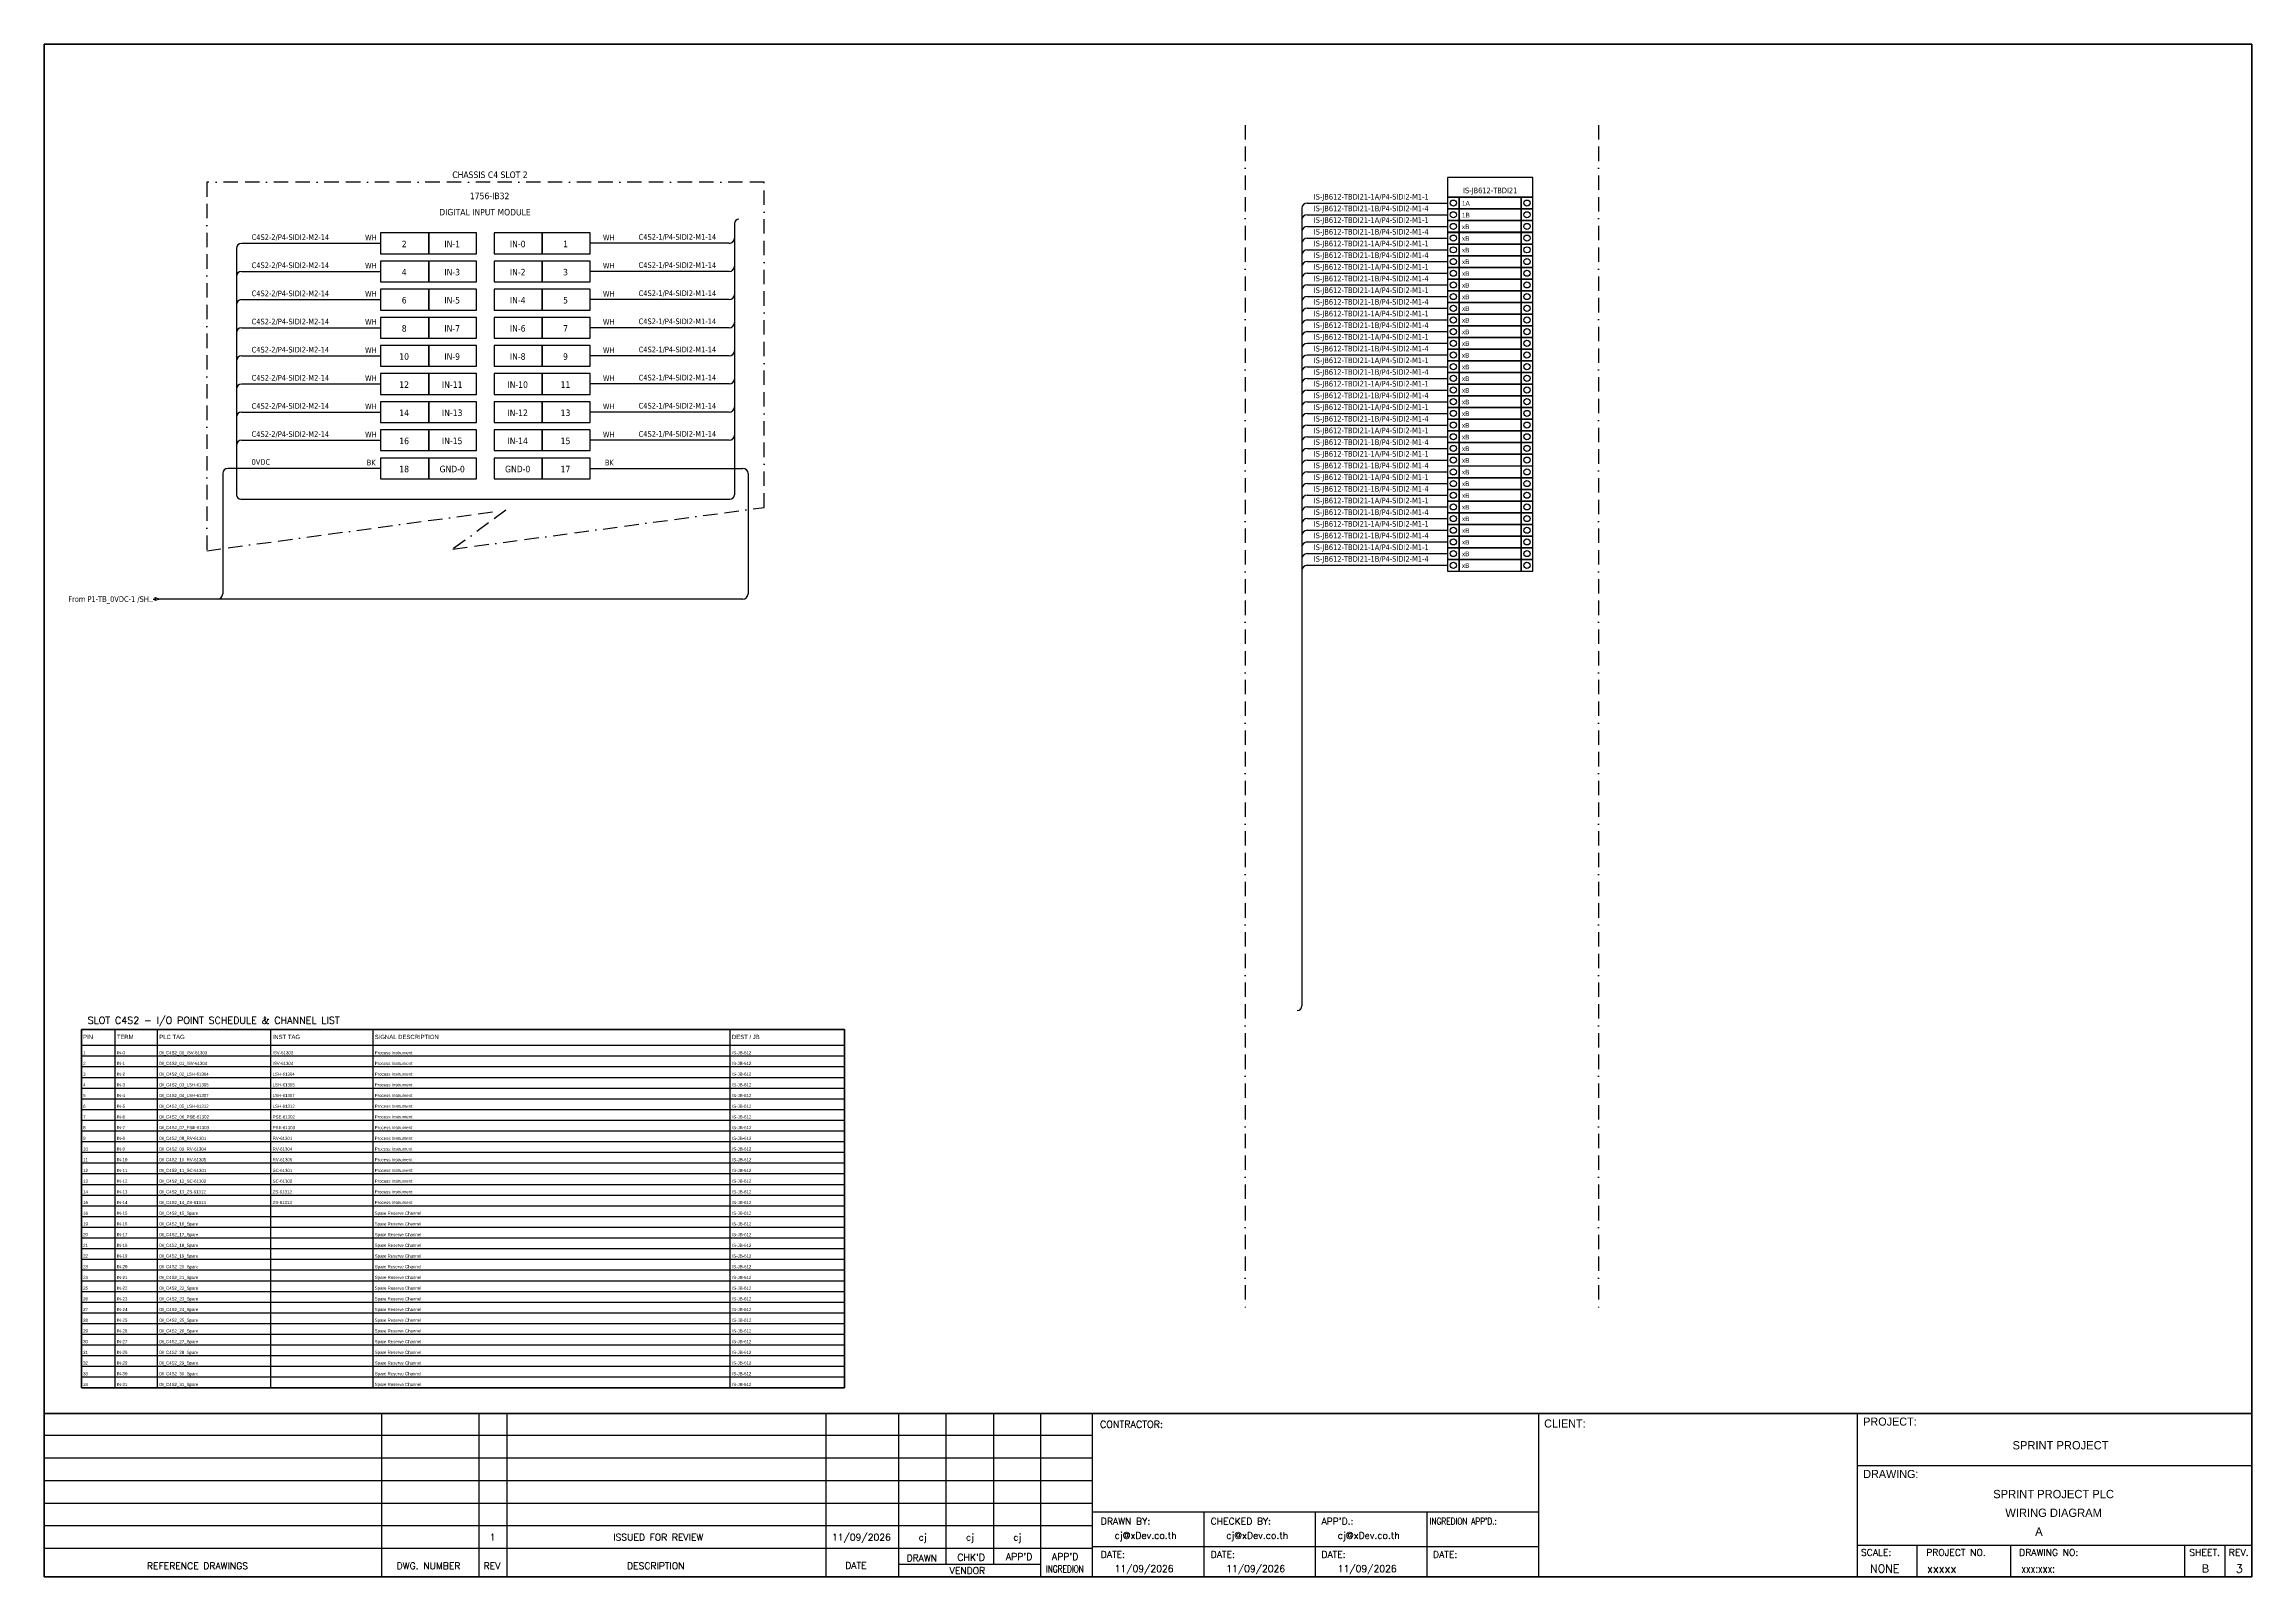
# Model space of a CAD drawing. Header units: millimetres. Extents: x 0 to 62600, y 0 to 14837.
# Drawn here: x 12580 to 16473, y 3004 to 5708 of the extents above; entities that cross this region are included whole.
import ezdxf
from ezdxf.enums import TextEntityAlignment as Align

# ---------------------------------------------------------------- set-up
doc = ezdxf.new("R2010")
doc.units = ezdxf.units.MM
doc.linetypes.add('BORDERX2', pattern=[88.9, 25.4, -12.7, 25.4, -12.7, 0, -12.7])
for name, color, linetype in [('GT_1', 9, 'Continuous'), ('HELPPOINT', 7, 'Continuous'), ('MEMBER', 7, 'Continuous'), ('VECTORS', 7, 'Continuous'), ('x01001-FrameArea', 2, 'BORDERX2')]:
    doc.layers.add(name, color=color, linetype=linetype)
doc.layers.add('IE-EQUIP', color=253, linetype='Continuous', lineweight=25)
doc.layers.add('IE-WIRE', color=7, linetype='Continuous', lineweight=25)
doc.styles.add('HTX11', font='O8111901')
doc.styles.add('ROMANS', font='romans.shx', dxfattribs={"width": 0.85, "height": 25})
doc.styles.get("Standard").update_dxf_attribs({"font": 'arial.ttf'})
doc.styles.add('Tahoma', font='')
doc.styles.get('Tahoma').set_extended_font_data('Tahoma')

# ---------------------------------------------------------------- blocks, each defined once
blk = doc.blocks.new('xTermSingleLayer17')
at = {"color": 7, "ltscale": 25.4}
for points in [[(0, -537), (537, -537), (537, 0), (0, 0)], [(537, -537), (3378, -537), (3378, 0), (537, 0)], [(3378, -537), (3915, -537), (3915, 0), (3378, 0)]]:
    blk.add_lwpolyline(points, close=True, dxfattribs=at)
for centre in [(268, -268), (3647, -268)]:
    blk.add_circle(centre, 141, dxfattribs=at)
blk.add_attdef('TERMINAL_B', (661, -387), '', height=212)
blk = doc.blocks.new('xTerminal_fr_to')
at = {"layer": 'VECTORS', "color": 1, "true_color": 0xff0000}
for p, q in [((-11.3, 0), (-7.8, 0)), ((-7.8, 2.8), (0, 0)), ((-7.8, -2.8), (-7.8, 2.8)), ((-7.8, 2.8), (0, 0)), ((-7.8, 2.8), (-7.8, -2.8)), ((0, 0), (-7.8, -2.8)), ((0, 0), (-7.8, -2.8))]:
    blk.add_line(p, q, dxfattribs=at)

msp = doc.modelspace()

# ---------------------------------------------------------------- linework, layer by layer
at = {"color": 7}
for p, q in [((12645.6, 3942.1), (13991.4, 3942.1)), ((12704.9, 3338), (12704.9, 3970.1)), ((12779.9, 3338), (12779.9, 3970.1)), ((12979.9, 3338), (12979.9, 3970.1)), ((13159.9, 3338), (13159.9, 3970.1)), ((13789.9, 3338), (13789.9, 3970.1))]:
    msp.add_line(p, q, dxfattribs=at)
at = {"color": 8}
for p, q in [((12645.6, 3923.2), (13991.4, 3923.2)), ((12645.6, 3904.4), (13991.4, 3904.4)), ((12645.6, 3885.5), (13991.4, 3885.5)), ((12645.6, 3866.6), (13991.4, 3866.6)), ((12645.6, 3847.7), (13991.4, 3847.7)), ((12645.6, 3828.8), (13991.4, 3828.8)), ((12645.6, 3810), (13991.4, 3810)), ((12645.6, 3791.1), (13991.4, 3791.1)), ((12645.6, 3772.2), (13991.4, 3772.2)), ((12645.6, 3753.3), (13991.4, 3753.3)), ((12645.6, 3734.5), (13991.4, 3734.5)), ((12645.6, 3715.6), (13991.4, 3715.6)), ((12645.6, 3696.7), (13991.4, 3696.7)), ((12645.6, 3677.8), (13991.4, 3677.8)), ((12645.6, 3658.9), (13991.4, 3658.9)), ((12645.6, 3640.1), (13991.4, 3640.1)), ((12645.6, 3621.2), (13991.4, 3621.2)), ((12645.6, 3602.3), (13991.4, 3602.3)), ((12645.6, 3583.4), (13991.4, 3583.4)), ((12645.6, 3564.6), (13991.4, 3564.6)), ((12645.6, 3545.7), (13991.4, 3545.7)), ((12645.6, 3526.8), (13991.4, 3526.8)), ((12645.6, 3507.9), (13991.4, 3507.9)), ((12645.6, 3489), (13991.4, 3489)), ((12645.6, 3470.2), (13991.4, 3470.2)), ((12645.6, 3451.3), (13991.4, 3451.3)), ((12645.6, 3432.4), (13991.4, 3432.4)), ((12645.6, 3413.5), (13991.4, 3413.5)), ((12645.6, 3394.6), (13991.4, 3394.6)), ((12645.6, 3375.8), (13991.4, 3375.8)), ((12645.6, 3356.9), (13991.4, 3356.9))]:
    msp.add_line(p, q, dxfattribs=at)
at = {"color": 4}
for p, q in [((15882.2, 3060.3), (15882.2, 3004.2)), ((16047.5, 3060.3), (16047.5, 3004.2))]:
    msp.add_line(p, q, dxfattribs=at)
at = {"color": 4, "ltscale": 0.5}
for p, q in [((16354.6, 3060.3), (16354.6, 3004.2)), ((16354.6, 3060.3), (16354.6, 3004.2)), ((16425.8, 3060.3), (16425.8, 3004.2)), ((16425.8, 3060.3), (16425.8, 3004.2))]:
    msp.add_line(p, q, dxfattribs=at)
at = {"color": 4, "ltscale": 25.4}
msp.add_lwpolyline([(15054.8, 5438.2), (15205.1, 5438.2), (15205.1, 5473.4), (15054.8, 5473.4)], close=True, dxfattribs=at)
msp.add_lwpolyline([(12645.6, 3970.1), (13991.4, 3970.1), (13991.4, 3338), (12645.6, 3338)], close=True)
at = {"color": 7}
msp.add_lwpolyline([(12645.6, 3338), (13991.4, 3338), (13991.4, 3970.1), (12645.6, 3970.1), (12645.6, 3338)], dxfattribs=at)
at = {"layer": 'GT_1', "color": 4}
for p, q in [((13175.3, 3004.2), (13175.3, 3292.4)), ((13347.2, 3004.2), (13347.2, 3292.4)), ((13396.3, 3004.2), (13396.3, 3292.4)), ((13959, 3004.2), (13959, 3292.4)), ((14087.3, 3004.2), (14087.3, 3292.4)), ((14170.9, 3026), (14170.9, 3292.4)), ((14254.4, 3026), (14254.4, 3292.4)), ((14337.7, 3004.2), (14337.7, 3292.4)), ((14428.7, 3004.2), (14428.7, 3292.4)), ((15215.7, 3004.2), (15215.7, 3292.4)), ((15778, 3004.2), (15778, 3292.4)), ((15778, 3004.2), (15778, 3292.4)), ((15778, 3004.2), (15778, 3292.4)), ((14428.7, 3253.5), (12579.9, 3253.5)), ((14428.7, 3213.7), (12579.9, 3213.7)), ((14428.7, 3173.8), (12579.9, 3173.8)), ((14428.7, 3133.9), (12579.9, 3133.9)), ((15215.7, 3118.5), (14428.7, 3118.5)), ((14625.5, 3004.2), (14625.5, 3118.5)), ((14822.2, 3004.2), (14822.2, 3118.5)), ((15019, 3004.2), (15019, 3118.5)), ((14428.7, 3094), (12579.9, 3094)), ((14428.6, 3054), (12579.9, 3054)), ((15215.7, 3057.1), (14428.7, 3057.1)), ((15778, 3060.3), (16473.2, 3060.3)), ((14337.7, 3026), (14087.3, 3026))]:
    msp.add_line(p, q, dxfattribs=at)
at = {"layer": 'HELPPOINT', "color": 4, "lineweight": 35}
for p, q in [((12579.9, 3004.2), (12579.9, 5708.4)), ((12579.9, 5708.4), (16473.2, 5708.4)), ((12579.9, 3004.2), (12579.9, 5708.4)), ((12579.9, 5708.4), (16473.2, 5708.4)), ((16473.2, 5708.4), (16473.2, 3004.2)), ((16473.2, 5708.4), (16473.2, 3004.2)), ((16473.2, 3004.2), (12579.9, 3004.2)), ((16473.2, 3004.2), (12579.9, 3004.2))]:
    msp.add_line(p, q, dxfattribs=at)
at = {"layer": 'HELPPOINT', "color": 4}
for p, q in [((15778, 3200.8), (16473.2, 3200.8)), ((15778, 3200.8), (16473.2, 3200.8)), ((15778, 3060.3), (16473.2, 3060.3))]:
    msp.add_line(p, q, dxfattribs=at)
at = {"layer": 'IE-EQUIP', "linetype": 'Continuous', "ltscale": 25.4}
for points in [[(13173.3, 5338.6), (13258, 5338.6), (13258, 5375.3), (13173.3, 5375.3)], [(13258, 5338.6), (13342.6, 5338.6), (13342.6, 5375.3), (13258, 5375.3)], [(13373.5, 5338.6), (13458.1, 5338.6), (13458.1, 5375.3), (13373.5, 5375.3)], [(13458.1, 5338.6), (13542.8, 5338.6), (13542.8, 5375.3), (13458.1, 5375.3)], [(13173.3, 5289), (13258, 5289), (13258, 5325.7), (13173.3, 5325.7)], [(13258, 5289), (13342.6, 5289), (13342.6, 5325.7), (13258, 5325.7)], [(13373.5, 5289), (13458.1, 5289), (13458.1, 5325.7), (13373.5, 5325.7)], [(13458.1, 5289), (13542.8, 5289), (13542.8, 5325.7), (13458.1, 5325.7)], [(13173.3, 5239.3), (13258, 5239.3), (13258, 5276), (13173.3, 5276)], [(13258, 5239.3), (13342.6, 5239.3), (13342.6, 5276), (13258, 5276)], [(13373.5, 5239.3), (13458.1, 5239.3), (13458.1, 5276), (13373.5, 5276)], [(13458.1, 5239.3), (13542.8, 5239.3), (13542.8, 5276), (13458.1, 5276)], [(13173.3, 5189.7), (13258, 5189.7), (13258, 5226.4), (13173.3, 5226.4)], [(13258, 5189.7), (13342.6, 5189.7), (13342.6, 5226.4), (13258, 5226.4)], [(13373.5, 5189.7), (13458.1, 5189.7), (13458.1, 5226.4), (13373.5, 5226.4)], [(13458.1, 5189.7), (13542.8, 5189.7), (13542.8, 5226.4), (13458.1, 5226.4)], [(13173.3, 5140.1), (13258, 5140.1), (13258, 5176.8), (13173.3, 5176.8)], [(13258, 5140.1), (13342.6, 5140.1), (13342.6, 5176.8), (13258, 5176.8)], [(13373.5, 5140.1), (13458.1, 5140.1), (13458.1, 5176.8), (13373.5, 5176.8)], [(13458.1, 5140.1), (13542.8, 5140.1), (13542.8, 5176.8), (13458.1, 5176.8)], [(13173.3, 5090.4), (13258, 5090.4), (13258, 5127.1), (13173.3, 5127.1)], [(13258, 5090.4), (13342.6, 5090.4), (13342.6, 5127.1), (13258, 5127.1)], [(13373.5, 5090.4), (13458.1, 5090.4), (13458.1, 5127.1), (13373.5, 5127.1)], [(13458.1, 5090.4), (13542.8, 5090.4), (13542.8, 5127.1), (13458.1, 5127.1)], [(13173.3, 5040.8), (13258, 5040.8), (13258, 5077.5), (13173.3, 5077.5)], [(13258, 5040.8), (13342.6, 5040.8), (13342.6, 5077.5), (13258, 5077.5)], [(13373.5, 5040.8), (13458.1, 5040.8), (13458.1, 5077.5), (13373.5, 5077.5)], [(13458.1, 5040.8), (13542.8, 5040.8), (13542.8, 5077.5), (13458.1, 5077.5)], [(13173.3, 4991.2), (13258, 4991.2), (13258, 5027.9), (13173.3, 5027.9)], [(13258, 4991.2), (13342.6, 4991.2), (13342.6, 5027.9), (13258, 5027.9)], [(13373.5, 4991.2), (13458.1, 4991.2), (13458.1, 5027.9), (13373.5, 5027.9)], [(13458.1, 4991.2), (13542.8, 4991.2), (13542.8, 5027.9), (13458.1, 5027.9)], [(13173.3, 4941.5), (13258, 4941.5), (13258, 4978.2), (13173.3, 4978.2)], [(13258, 4941.5), (13342.6, 4941.5), (13342.6, 4978.2), (13258, 4978.2)], [(13373.5, 4941.5), (13458.1, 4941.5), (13458.1, 4978.2), (13373.5, 4978.2)], [(13458.1, 4941.5), (13542.8, 4941.5), (13542.8, 4978.2), (13458.1, 4978.2)]]:
    msp.add_lwpolyline(points, close=True, dxfattribs=at)
at = {"layer": 'IE-WIRE', "color": 4, "ltscale": 25.4}
for p, q in [((14797.9, 5418.8), (14797.9, 4011.4)), ((14807.1, 5427.9), (15054.8, 5427.9)), ((14807.1, 5427.9), (15054.8, 5427.9)), ((13797.2, 5391.7), (13797.2, 4913.4)), ((14807.1, 5407.3), (15054.8, 5407.3)), ((14807.1, 5407.3), (15054.8, 5407.3)), ((14807.1, 5386.7), (15054.8, 5386.7)), ((14807.1, 5386.7), (15054.8, 5386.7)), ((12918.9, 5347.8), (12918.9, 4913.4)), ((12928.1, 5357), (13173.3, 5357)), ((13788.1, 5357), (13542.8, 5357)), ((14807.1, 5366.1), (15054.8, 5366.1)), ((14807.1, 5366.1), (15054.8, 5366.1)), ((14807.1, 5345.5), (15054.8, 5345.5)), ((14807.1, 5345.5), (15054.8, 5345.5)), ((12928.1, 5307.3), (13173.3, 5307.3)), ((13788.1, 5307.3), (13542.8, 5307.3)), ((14807.1, 5324.8), (15054.8, 5324.8)), ((14807.1, 5324.8), (15054.8, 5324.8)), ((14807.1, 5304.2), (15054.8, 5304.2)), ((14807.1, 5304.2), (15054.8, 5304.2)), ((12928.1, 5257.7), (13173.3, 5257.7)), ((13788.1, 5257.7), (13542.8, 5257.7)), ((14807.1, 5283.6), (15054.8, 5283.6)), ((14807.1, 5283.6), (15054.8, 5283.6)), ((14807.1, 5263), (15054.8, 5263)), ((14807.1, 5263), (15054.8, 5263)), ((14807.1, 5242.4), (15054.8, 5242.4)), ((14807.1, 5242.4), (15054.8, 5242.4)), ((14807.1, 5221.8), (15054.8, 5221.8)), ((14807.1, 5221.8), (15054.8, 5221.8)), ((12928.1, 5208.1), (13173.3, 5208.1)), ((13788.1, 5208.1), (13542.8, 5208.1)), ((14807.1, 5201.2), (15054.8, 5201.2)), ((14807.1, 5201.2), (15054.8, 5201.2)), ((14807.1, 5180.6), (15054.8, 5180.6)), ((14807.1, 5180.6), (15054.8, 5180.6)), ((12928.1, 5158.4), (13173.3, 5158.4)), ((13788.1, 5158.4), (13542.8, 5158.4)), ((14807.1, 5160), (15054.8, 5160)), ((14807.1, 5160), (15054.8, 5160)), ((14807.1, 5139.3), (15054.8, 5139.3)), ((14807.1, 5139.3), (15054.8, 5139.3)), ((12928.1, 5108.8), (13173.3, 5108.8)), ((13788.1, 5108.8), (13542.8, 5108.8)), ((14807.1, 5118.7), (15054.8, 5118.7)), ((14807.1, 5118.7), (15054.8, 5118.7)), ((14807.1, 5098.1), (15054.8, 5098.1)), ((14807.1, 5098.1), (15054.8, 5098.1)), ((14807.1, 5077.5), (15054.8, 5077.5)), ((14807.1, 5077.5), (15054.8, 5077.5)), ((12928.1, 5059.2), (13173.3, 5059.2)), ((13788.1, 5059.2), (13542.8, 5059.2)), ((14807.1, 5056.9), (15054.8, 5056.9)), ((14807.1, 5056.9), (15054.8, 5056.9)), ((14807.1, 5036.3), (15054.8, 5036.3)), ((14807.1, 5036.3), (15054.8, 5036.3)), ((12928.1, 5009.5), (13173.3, 5009.5)), ((13788.1, 5009.5), (13542.8, 5009.5)), ((14807.1, 5015.7), (15054.8, 5015.7)), ((14807.1, 5015.7), (15054.8, 5015.7)), ((14807.1, 4995.1), (15054.8, 4995.1)), ((14807.1, 4995.1), (15054.8, 4995.1)), ((14807.1, 4974.4), (15054.8, 4974.4)), ((14807.1, 4974.4), (15054.8, 4974.4)), ((14807.1, 4953.8), (15054.8, 4953.8)), ((14807.1, 4953.8), (15054.8, 4953.8)), ((14807.1, 4933.2), (15054.8, 4933.2)), ((14807.1, 4933.2), (15054.8, 4933.2)), ((14807.1, 4912.6), (15054.8, 4912.6)), ((14807.1, 4912.6), (15054.8, 4912.6)), ((14807.1, 4892), (15054.8, 4892)), ((14807.1, 4892), (15054.8, 4892)), ((14807.1, 4871.4), (15054.8, 4871.4)), ((14807.1, 4871.4), (15054.8, 4871.4)), ((14807.1, 4850.8), (15054.8, 4850.8)), ((14807.1, 4850.8), (15054.8, 4850.8)), ((14807.1, 4830.2), (15054.8, 4830.2)), ((14807.1, 4830.2), (15054.8, 4830.2)), ((14807.1, 4809.6), (15054.8, 4809.6)), ((14807.1, 4809.6), (15054.8, 4809.6)), ((14807.1, 4788.9), (15054.8, 4788.9)), ((14807.1, 4788.9), (15054.8, 4788.9))]:
    msp.add_line(p, q, dxfattribs=at)
at = {"layer": 'IE-WIRE', "color": 7, "ltscale": 25.4}
for p, q in [((12894.8, 4950.8), (12894.8, 4818.4)), ((13173.3, 4959.9), (12903.9, 4959.9)), ((13542.8, 4959.9), (13812.2, 4959.9)), ((13821.3, 4950.8), (13821.3, 4804.4)), ((12894.8, 4884), (12894.8, 4738.3)), ((13821.3, 4804.4), (13821.3, 4738.3)), ((13812.3, 4729.4), (12783.3, 4729.4))]:
    msp.add_line(p, q, dxfattribs=at)
at = {"layer": 'IE-WIRE', "color": 4}
msp.add_line((12926.9, 4905.4), (13789.2, 4905.4), dxfattribs=at)
at = {"layer": 'IE-WIRE', "color": 4, "ltscale": 25.4}
for centre, radius, start, end in [((14807.1, 5418.8), 9.14, 90, 180), ((14807.1, 5398.2), 9.14, 90, 180), ((14807.1, 5377.5), 9.14, 90, 180), ((12928.1, 5347.8), 9.17, 90, 180), ((13788.1, 5366.1), 9.17, 270, 0), ((14807.1, 5356.9), 9.14, 90, 180), ((14807.1, 5336.3), 9.14, 90, 180), ((12928.1, 5298.2), 9.17, 90, 180), ((13788.1, 5316.5), 9.17, 270, 0), ((14807.1, 5315.7), 9.14, 90, 180), ((14807.1, 5295.1), 9.14, 90, 180), ((12928.1, 5248.5), 9.17, 90, 180), ((13788.1, 5266.9), 9.17, 270, 0), ((14807.1, 5274.5), 9.14, 90, 180), ((14807.1, 5253.9), 9.14, 90, 180), ((13788.1, 5217.2), 9.17, 270, 0), ((14807.1, 5233.3), 9.14, 90, 180), ((14807.1, 5212.6), 9.14, 90, 180), ((12928.1, 5198.9), 9.17, 90, 180), ((14807.1, 5192), 9.14, 90, 180), ((14807.1, 5171.4), 9.14, 90, 180), ((12928.1, 5149.3), 9.17, 90, 180), ((13788.1, 5167.6), 9.17, 270, 0), ((14807.1, 5150.8), 9.14, 90, 180), ((14807.1, 5130.2), 9.14, 90, 180), ((12928.1, 5099.6), 9.17, 90, 180), ((13788.1, 5118), 9.17, 270, 0), ((14807.1, 5109.6), 9.14, 90, 180), ((13788.1, 5068.3), 9.17, 270, 0), ((14807.1, 5089), 9.14, 90, 180), ((14807.1, 5068.4), 9.14, 90, 180), ((12928.1, 5050), 9.17, 90, 180), ((14807.1, 5047.8), 9.14, 90, 180), ((14807.1, 5027.1), 9.14, 90, 180), ((12928.1, 5000.4), 9.17, 90, 180), ((13788.1, 5018.7), 9.17, 270, 0), ((14807.1, 5006.5), 9.14, 90, 180), ((14807.1, 4985.9), 9.14, 90, 180), ((14807.1, 4965.3), 9.14, 90, 180), ((14807.1, 4944.7), 9.14, 90, 180), ((13789.2, 4913.4), 8, 270, 0), ((14807.1, 4924.1), 9.14, 90, 180), ((14807.1, 4903.5), 9.14, 90, 180), ((14807.1, 4882.9), 9.14, 90, 180), ((14807.1, 4862.2), 9.14, 90, 180), ((14807.1, 4841.6), 9.14, 90, 180), ((14807.1, 4821), 9.14, 90, 180), ((14807.1, 4800.4), 9.14, 90, 180), ((14807.1, 4779.8), 9.14, 90, 180)]:
    msp.add_arc(centre, radius, start, end, dxfattribs=at)
at = {"layer": 'IE-WIRE', "color": 4}
for centre, start, end in [((13805.2, 5391.7), 90, 180), ((12926.9, 4913.4), 180, 270), ((14789.9, 4011.4), 270, 0)]:
    msp.add_arc(centre, 8, start, end, dxfattribs=at)
at = {"layer": 'IE-WIRE', "color": 7, "ltscale": 25.4}
for centre, radius, start, end in [((12903.9, 4950.8), 9.14, 90, 180), ((13812.2, 4950.8), 9.14, 0, 90), ((13812.2, 4950.8), 9.14, 0, 90), ((12885.8, 4738.3), 8.96, 270, 0), ((13812.3, 4738.3), 8.96, 270, 0), ((13812.3, 4738.3), 8.96, 270, 0)]:
    msp.add_arc(centre, radius, start, end, dxfattribs=at)
at = {"layer": 'MEMBER', "color": 4, "lineweight": 35}
msp.add_line((12579.9, 3292.4), (16473.2, 3292.4), dxfattribs=at)
msp.add_line((12579.9, 3292.4), (16473.2, 3292.4), dxfattribs=at)
at = {"layer": 'MEMBER', "color": 4}
for p, q in [((15778, 3200.8), (16473.2, 3200.8)), ((15778, 3200.8), (16473.2, 3200.8)), ((15778, 3060.3), (16473.2, 3060.3)), ((15778, 3060.3), (16473.2, 3060.3))]:
    msp.add_line(p, q, dxfattribs=at)
at = {"layer": 'x01001-FrameArea'}
for p, q in [((14698.1, 5565.7), (14698.1, 3479.2)), ((15321.2, 5565.7), (15321.2, 3479.2)), ((13849.5, 5464.7), (12866.6, 5464.7)), ((12866.6, 5464.7), (12866.6, 4814.6)), ((13849.5, 4891), (13849.5, 5464.7)), ((12866.6, 4814.6), (13394, 4886.3)), ((13300.9, 4817.5), (13849.5, 4891)), ((13394, 4886.3), (13300.9, 4817.5))]:
    msp.add_line(p, q, dxfattribs=at)

# ---------------------------------------------------------------- block references
at = {"xscale": 0.0384, "yscale": 0.0384, "zscale": 0.0384}
for p, values in [((15054.8, 5438.2), {'TERMINAL_B': '1A'}), ((15054.8, 5417.6), {'TERMINAL_B': '1B'}), ((15054.8, 5397), {'TERMINAL_B': 'xB'}), ((15054.8, 5376.4), {'TERMINAL_B': 'xB'}), ((15054.8, 5355.8), {'TERMINAL_B': 'xB'}), ((15054.8, 5335.2), {'TERMINAL_B': 'xB'}), ((15054.8, 5314.5), {'TERMINAL_B': 'xB'}), ((15054.8, 5293.9), {'TERMINAL_B': 'xB'}), ((15054.8, 5273.3), {'TERMINAL_B': 'xB'}), ((15054.8, 5252.7), {'TERMINAL_B': 'xB'}), ((15054.8, 5232.1), {'TERMINAL_B': 'xB'}), ((15054.8, 5211.5), {'TERMINAL_B': 'xB'}), ((15054.8, 5190.9), {'TERMINAL_B': 'xB'}), ((15054.8, 5170.3), {'TERMINAL_B': 'xB'}), ((15054.8, 5149.6), {'TERMINAL_B': 'xB'}), ((15054.8, 5129), {'TERMINAL_B': 'xB'}), ((15054.8, 5108.4), {'TERMINAL_B': 'xB'}), ((15054.8, 5087.8), {'TERMINAL_B': 'xB'}), ((15054.8, 5067.2), {'TERMINAL_B': 'xB'}), ((15054.8, 5046.6), {'TERMINAL_B': 'xB'}), ((15054.8, 5026), {'TERMINAL_B': 'xB'}), ((15054.8, 5005.4), {'TERMINAL_B': 'xB'}), ((15054.8, 4984.8), {'TERMINAL_B': 'xB'}), ((15054.8, 4964.1), {'TERMINAL_B': 'xB'}), ((15054.8, 4943.5), {'TERMINAL_B': 'xB'}), ((15054.8, 4922.9), {'TERMINAL_B': 'xB'}), ((15054.8, 4902.3), {'TERMINAL_B': 'xB'}), ((15054.8, 4881.7), {'TERMINAL_B': 'xB'}), ((15054.8, 4861.1), {'TERMINAL_B': 'xB'}), ((15054.8, 4840.5), {'TERMINAL_B': 'xB'}), ((15054.8, 4819.9), {'TERMINAL_B': 'xB'}), ((15054.8, 4799.2), {'TERMINAL_B': 'xB'})]:
    msp.add_blockref('xTermSingleLayer17', p, dxfattribs=at).add_auto_attribs(values)
msp.add_blockref('xTerminal_fr_to', (12783.3, 4729.4))

# ---------------------------------------------------------------- texts
at = {"color": 2, "style": 'Tahoma'}
for s, height, p in [('CHASSIS C4 SLOT 2', 11.441, (13366.1, 5478)), ('DIGITAL INPUT MODULE', 11.441, (13357.3, 5412)), ('1756-IB32', 11.44, (13365.5, 5440.6)), ('2', 11.4, (13214.8, 5355.8)), ('IN-1', 11.44, (13299.5, 5355.8)), ('IN-0', 11.44, (13415, 5355.8)), ('1', 11.4, (13499.3, 5355.8)), ('4', 11.4, (13214.8, 5306.2)), ('IN-3', 11.44, (13299.5, 5306.2)), ('IN-2', 11.44, (13415, 5306.2)), ('3', 11.4, (13499.3, 5306.2)), ('6', 11.4, (13214.8, 5256.6)), ('IN-5', 11.44, (13299.5, 5256.6)), ('IN-4', 11.44, (13415, 5256.6)), ('5', 11.4, (13499.3, 5256.6)), ('8', 11.4, (13214.8, 5206.9)), ('IN-7', 11.44, (13299.5, 5206.9)), ('IN-6', 11.44, (13415, 5206.9)), ('7', 11.4, (13499.3, 5206.9)), ('10', 11.44, (13214.8, 5157.3)), ('IN-9', 11.44, (13299.5, 5157.3)), ('IN-8', 11.44, (13415, 5157.3)), ('9', 11.4, (13499.3, 5157.3)), ('12', 11.44, (13214.8, 5107.7)), ('IN-11', 11.44, (13299.5, 5107.7)), ('IN-10', 11.44, (13415, 5107.7)), ('11', 11.44, (13499.3, 5107.7)), ('14', 11.44, (13214.8, 5058)), ('IN-13', 11.44, (13299.5, 5058)), ('IN-12', 11.44, (13415, 5058)), ('13', 11.44, (13499.3, 5058)), ('16', 11.44, (13214.8, 5008.4)), ('IN-15', 11.44, (13299.5, 5008.4)), ('IN-14', 11.44, (13415, 5008.4)), ('15', 11.44, (13499.3, 5008.4)), ('18', 11.44, (13214.8, 4958.8)), ('GND-0', 11.44, (13299.5, 4958.8)), ('GND-0', 11.44, (13415, 4958.8)), ('17', 11.44, (13499.3, 4958.8))]:
    msp.add_text(s, height=height, dxfattribs=at).set_placement(p, align=Align.MIDDLE_CENTER)
at = {"color": 4, "style": 'Tahoma'}
msp.add_text('IS-JB612-TBDI21', height=9.949, dxfattribs=at).set_placement((15130, 5450.3), align=Align.MIDDLE_CENTER)
for s, height, p in [('IS-JB612-TBDI21-1A/P4-SIDI2-M1-1', 9.949, (14818.8, 5434.2)), ('IS-JB612-TBDI21-1B/P4-SIDI2-M1-4', 9.949, (14818.8, 5413.6)), ('C4S2-2/P4-SIDI2-M2-14', 9.949, (12945.7, 5362.9)), ('C4S2-1/P4-SIDI2-M1-14', 9.949, (13628.2, 5363.3)), ('IS-JB612-TBDI21-1A/P4-SIDI2-M1-1', 9.949, (14818.8, 5393)), ('IS-JB612-TBDI21-1B/P4-SIDI2-M1-4', 9.949, (14818.8, 5372.4)), ('WH', 9.95, (13145.8, 5362.2)), ('WH', 9.95, (13565.3, 5362.2)), ('IS-JB612-TBDI21-1A/P4-SIDI2-M1-1', 9.949, (14818.8, 5351.7)), ('IS-JB612-TBDI21-1B/P4-SIDI2-M1-4', 9.949, (14818.8, 5331.1)), ('C4S2-2/P4-SIDI2-M2-14', 9.949, (12945.7, 5313.3)), ('WH', 9.95, (13145.8, 5312.6)), ('WH', 9.95, (13565.3, 5312.6)), ('C4S2-1/P4-SIDI2-M1-14', 9.949, (13628.2, 5313.6)), ('IS-JB612-TBDI21-1A/P4-SIDI2-M1-1', 9.949, (14818.8, 5310.5)), ('IS-JB612-TBDI21-1B/P4-SIDI2-M1-4', 9.949, (14818.8, 5289.9)), ('C4S2-2/P4-SIDI2-M2-14', 9.949, (12945.7, 5263.7)), ('WH', 9.95, (13145.8, 5262.9)), ('WH', 9.95, (13565.3, 5262.9)), ('C4S2-1/P4-SIDI2-M1-14', 9.949, (13628.2, 5264)), ('IS-JB612-TBDI21-1A/P4-SIDI2-M1-1', 9.949, (14818.8, 5269.3)), ('IS-JB612-TBDI21-1B/P4-SIDI2-M1-4', 9.949, (14818.8, 5248.7)), ('C4S2-2/P4-SIDI2-M2-14', 9.949, (12945.7, 5214)), ('WH', 9.95, (13145.8, 5213.3)), ('WH', 9.95, (13565.3, 5213.3)), ('C4S2-1/P4-SIDI2-M1-14', 9.949, (13628.2, 5214.4)), ('IS-JB612-TBDI21-1A/P4-SIDI2-M1-1', 9.949, (14818.8, 5228.1)), ('IS-JB612-TBDI21-1B/P4-SIDI2-M1-4', 9.949, (14818.8, 5207.5)), ('IS-JB612-TBDI21-1A/P4-SIDI2-M1-1', 9.949, (14818.8, 5186.9)), ('C4S2-2/P4-SIDI2-M2-14', 9.949, (12945.7, 5164.4)), ('WH', 9.95, (13145.8, 5163.7)), ('WH', 9.95, (13565.3, 5163.7)), ('C4S2-1/P4-SIDI2-M1-14', 9.949, (13628.2, 5164.7)), ('IS-JB612-TBDI21-1B/P4-SIDI2-M1-4', 9.949, (14818.8, 5166.2)), ('IS-JB612-TBDI21-1A/P4-SIDI2-M1-1', 9.949, (14818.8, 5145.6)), ('C4S2-2/P4-SIDI2-M2-14', 9.949, (12945.7, 5114.8)), ('WH', 9.95, (13145.8, 5114.1)), ('WH', 9.95, (13565.3, 5114.1)), ('C4S2-1/P4-SIDI2-M1-14', 9.949, (13628.2, 5115.1)), ('IS-JB612-TBDI21-1B/P4-SIDI2-M1-4', 9.949, (14818.8, 5125)), ('IS-JB612-TBDI21-1A/P4-SIDI2-M1-1', 9.949, (14818.8, 5104.4)), ('C4S2-2/P4-SIDI2-M2-14', 9.949, (12945.7, 5065.1)), ('WH', 9.95, (13145.8, 5064.4)), ('WH', 9.95, (13565.3, 5064.4)), ('C4S2-1/P4-SIDI2-M1-14', 9.949, (13628.2, 5065.5)), ('IS-JB612-TBDI21-1B/P4-SIDI2-M1-4', 9.949, (14818.8, 5083.8)), ('IS-JB612-TBDI21-1A/P4-SIDI2-M1-1', 9.949, (14818.8, 5063.2)), ('C4S2-2/P4-SIDI2-M2-14', 9.949, (12945.7, 5015.5)), ('WH', 9.95, (13145.8, 5014.8)), ('WH', 9.95, (13565.3, 5014.8)), ('C4S2-1/P4-SIDI2-M1-14', 9.949, (13628.2, 5015.8)), ('IS-JB612-TBDI21-1B/P4-SIDI2-M1-4', 9.949, (14818.8, 5042.6)), ('IS-JB612-TBDI21-1A/P4-SIDI2-M1-1', 9.949, (14818.8, 5022)), ('IS-JB612-TBDI21-1B/P4-SIDI2-M1-4', 9.949, (14818.8, 5001.3)), ('IS-JB612-TBDI21-1A/P4-SIDI2-M1-1', 9.949, (14818.8, 4980.7)), ('IS-JB612-TBDI21-1B/P4-SIDI2-M1-4', 9.949, (14818.8, 4960.1)), ('IS-JB612-TBDI21-1A/P4-SIDI2-M1-1', 9.949, (14818.8, 4939.5)), ('IS-JB612-TBDI21-1B/P4-SIDI2-M1-4', 9.949, (14818.8, 4918.9)), ('IS-JB612-TBDI21-1A/P4-SIDI2-M1-1', 9.949, (14818.8, 4898.3)), ('IS-JB612-TBDI21-1B/P4-SIDI2-M1-4', 9.949, (14818.8, 4877.7)), ('IS-JB612-TBDI21-1A/P4-SIDI2-M1-1', 9.949, (14818.8, 4857.1)), ('IS-JB612-TBDI21-1B/P4-SIDI2-M1-4', 9.949, (14818.8, 4836.5)), ('IS-JB612-TBDI21-1A/P4-SIDI2-M1-1', 9.949, (14818.8, 4815.8)), ('IS-JB612-TBDI21-1B/P4-SIDI2-M1-4', 9.949, (14818.8, 4795.2))]:
    msp.add_text(s, height=height, dxfattribs=at).set_placement(p)
at = {"color": 7, "style": 'Tahoma'}
for s, p in [('0VDC', (12945.7, 4966.2)), ('BK', (13148.8, 4965.2)), ('BK', (13568.7, 4965.2))]:
    msp.add_text(s, height=9.95, dxfattribs=at).set_placement(p)
msp.add_text('From P1-TB_0VDC-1 /SH..', height=9.949, dxfattribs=at).set_placement((12772, 4729.4), align=Align.MIDDLE_RIGHT)
at = {"color": 3}
for s, p in [('PIN', (12648.6, 3953.1)), ('TERM', (12707.9, 3953.1)), ('PLC TAG', (12782.9, 3953.1)), ('INST TAG', (12982.9, 3953.1)), ('SIGNAL DESCRIPTION', (13162.9, 3953.1)), ('DEST / JB', (13792.9, 3953.1))]:
    msp.add_text(s, height=7.5, dxfattribs=at).set_placement(p)
at = {"color": 7}
for s, p in [('3', (12648.6, 3888.5)), ('2', (12648.6, 3907.4)), ('1', (12648.6, 3926.2)), ('IN-0', (12707.9, 3926.2)), ('IN-1', (12707.9, 3907.4)), ('IN-2', (12707.9, 3888.5)), ('DI_C4S2_00_ISV-61303', (12782.9, 3926.2)), ('DI_C4S2_01_ISV-61304', (12782.9, 3907.4)), ('DI_C4S2_02_LSH-61304', (12782.9, 3888.5)), ('LSH-61304', (12982.9, 3888.5)), ('ISV-61303', (12982.9, 3926.2)), ('ISV-61304', (12982.9, 3907.4)), ('Process Instrument', (13162.9, 3926.2)), ('Process Instrument', (13162.9, 3907.4)), ('Process Instrument', (13162.9, 3888.5)), ('IS-JB-612', (13792.9, 3926.2)), ('IS-JB-612', (13792.9, 3907.4)), ('IS-JB-612', (13792.9, 3888.5)), ('4', (12648.6, 3869.6)), ('5', (12648.6, 3850.7)), ('IN-3', (12707.9, 3869.6)), ('IN-4', (12707.9, 3850.7)), ('DI_C4S2_03_LSH-61305', (12782.9, 3869.6)), ('DI_C4S2_04_LSH-61307', (12782.9, 3850.7)), ('LSH-61305', (12982.9, 3869.6)), ('LSH-61307', (12982.9, 3850.7)), ('Process Instrument', (13162.9, 3869.6)), ('Process Instrument', (13162.9, 3850.7)), ('IS-JB-612', (13792.9, 3869.6)), ('IS-JB-612', (13792.9, 3850.7)), ('6', (12648.6, 3831.8)), ('7', (12648.6, 3813)), ('IN-5', (12707.9, 3831.8)), ('IN-6', (12707.9, 3813)), ('DI_C4S2_05_LSH-61312', (12782.9, 3831.8)), ('DI_C4S2_06_PSE-61302', (12782.9, 3813)), ('LSH-61312', (12982.9, 3831.8)), ('PSE-61302', (12982.9, 3813)), ('Process Instrument', (13162.9, 3831.8)), ('Process Instrument', (13162.9, 3813)), ('IS-JB-612', (13792.9, 3831.8)), ('IS-JB-612', (13792.9, 3813)), ('8', (12648.6, 3794.1)), ('9', (12648.6, 3775.2)), ('IN-7', (12707.9, 3794.1)), ('IN-8', (12707.9, 3775.2)), ('DI_C4S2_07_PSE-61303', (12782.9, 3794.1)), ('DI_C4S2_08_RV-61301', (12782.9, 3775.2)), ('PSE-61303', (12982.9, 3794.1)), ('RV-61301', (12982.9, 3775.2)), ('Process Instrument', (13162.9, 3794.1)), ('Process Instrument', (13162.9, 3775.2)), ('IS-JB-612', (13792.9, 3794.1)), ('IS-JB-612', (13792.9, 3775.2)), ('10', (12648.6, 3756.3)), ('11', (12648.6, 3737.5)), ('IN-9', (12707.9, 3756.3)), ('IN-10', (12707.9, 3737.5)), ('DI_C4S2_09_RV-61304', (12782.9, 3756.3)), ('DI_C4S2_10_RV-61305', (12782.9, 3737.5)), ('RV-61304', (12982.9, 3756.3)), ('RV-61305', (12982.9, 3737.5)), ('Process Instrument', (13162.9, 3756.3)), ('Process Instrument', (13162.9, 3737.5)), ('IS-JB-612', (13792.9, 3756.3)), ('IS-JB-612', (13792.9, 3737.5)), ('12', (12648.6, 3718.6)), ('13', (12648.6, 3699.7)), ('IN-11', (12707.9, 3718.6)), ('IN-12', (12707.9, 3699.7)), ('DI_C4S2_11_SC-61301', (12782.9, 3718.6)), ('DI_C4S2_12_SC-61302', (12782.9, 3699.7)), ('SC-61301', (12982.9, 3718.6)), ('SC-61302', (12982.9, 3699.7)), ('Process Instrument', (13162.9, 3718.6)), ('Process Instrument', (13162.9, 3699.7)), ('IS-JB-612', (13792.9, 3718.6)), ('IS-JB-612', (13792.9, 3699.7)), ('14', (12648.6, 3680.8)), ('15', (12648.6, 3661.9)), ('IN-13', (12707.9, 3680.8)), ('IN-14', (12707.9, 3661.9)), ('DI_C4S2_13_ZS-61312', (12782.9, 3680.8)), ('DI_C4S2_14_ZS-61313', (12782.9, 3661.9)), ('ZS-61312', (12982.9, 3680.8)), ('ZS-61313', (12982.9, 3661.9)), ('Process Instrument', (13162.9, 3680.8)), ('Process Instrument', (13162.9, 3661.9)), ('IS-JB-612', (13792.9, 3680.8)), ('IS-JB-612', (13792.9, 3661.9)), ('16', (12648.6, 3643.1)), ('19', (12648.6, 3624.2)), ('IN-15', (12707.9, 3643.1)), ('IN-16', (12707.9, 3624.2)), ('DI_C4S2_15_Spare', (12782.9, 3643.1)), ('DI_C4S2_16_Spare', (12782.9, 3624.2)), ('Spare Reserve Channel', (13162.9, 3643.1)), ('Spare Reserve Channel', (13162.9, 3624.2)), ('IS-JB-612', (13792.9, 3643.1)), ('IS-JB-612', (13792.9, 3624.2)), ('20', (12648.6, 3605.3)), ('21', (12648.6, 3586.4)), ('IN-17', (12707.9, 3605.3)), ('IN-18', (12707.9, 3586.4)), ('DI_C4S2_17_Spare', (12782.9, 3605.3)), ('DI_C4S2_18_Spare', (12782.9, 3586.4)), ('Spare Reserve Channel', (13162.9, 3605.3)), ('Spare Reserve Channel', (13162.9, 3586.4)), ('IS-JB-612', (13792.9, 3605.3)), ('IS-JB-612', (13792.9, 3586.4)), ('22', (12648.6, 3567.6)), ('23', (12648.6, 3548.7)), ('IN-19', (12707.9, 3567.6)), ('IN-20', (12707.9, 3548.7)), ('DI_C4S2_19_Spare', (12782.9, 3567.6)), ('DI_C4S2_20_Spare', (12782.9, 3548.7)), ('Spare Reserve Channel', (13162.9, 3567.6)), ('Spare Reserve Channel', (13162.9, 3548.7)), ('IS-JB-612', (13792.9, 3567.6)), ('IS-JB-612', (13792.9, 3548.7)), ('24', (12648.6, 3529.8)), ('25', (12648.6, 3510.9)), ('IN-21', (12707.9, 3529.8)), ('IN-22', (12707.9, 3510.9)), ('DI_C4S2_21_Spare', (12782.9, 3529.8)), ('DI_C4S2_22_Spare', (12782.9, 3510.9)), ('Spare Reserve Channel', (13162.9, 3529.8)), ('Spare Reserve Channel', (13162.9, 3510.9)), ('IS-JB-612', (13792.9, 3529.8)), ('IS-JB-612', (13792.9, 3510.9)), ('26', (12648.6, 3492)), ('27', (12648.6, 3473.2)), ('IN-23', (12707.9, 3492)), ('IN-24', (12707.9, 3473.2)), ('DI_C4S2_23_Spare', (12782.9, 3492)), ('DI_C4S2_24_Spare', (12782.9, 3473.2)), ('Spare Reserve Channel', (13162.9, 3492)), ('Spare Reserve Channel', (13162.9, 3473.2)), ('IS-JB-612', (13792.9, 3492)), ('IS-JB-612', (13792.9, 3473.2)), ('28', (12648.6, 3454.3)), ('29', (12648.6, 3435.4)), ('IN-25', (12707.9, 3454.3)), ('IN-26', (12707.9, 3435.4)), ('DI_C4S2_25_Spare', (12782.9, 3454.3)), ('DI_C4S2_26_Spare', (12782.9, 3435.4)), ('Spare Reserve Channel', (13162.9, 3454.3)), ('Spare Reserve Channel', (13162.9, 3435.4)), ('IS-JB-612', (13792.9, 3454.3)), ('IS-JB-612', (13792.9, 3435.4)), ('30', (12648.6, 3416.5)), ('31', (12648.6, 3397.6)), ('IN-27', (12707.9, 3416.5)), ('IN-28', (12707.9, 3397.6)), ('DI_C4S2_27_Spare', (12782.9, 3416.5)), ('DI_C4S2_28_Spare', (12782.9, 3397.6)), ('Spare Reserve Channel', (13162.9, 3416.5)), ('Spare Reserve Channel', (13162.9, 3397.6)), ('IS-JB-612', (13792.9, 3416.5)), ('IS-JB-612', (13792.9, 3397.6)), ('32', (12648.6, 3378.8)), ('33', (12648.6, 3359.9)), ('IN-29', (12707.9, 3378.8)), ('IN-30', (12707.9, 3359.9)), ('DI_C4S2_29_Spare', (12782.9, 3378.8)), ('DI_C4S2_30_Spare', (12782.9, 3359.9)), ('Spare Reserve Channel', (13162.9, 3378.8)), ('Spare Reserve Channel', (13162.9, 3359.9)), ('IS-JB-612', (13792.9, 3378.8)), ('IS-JB-612', (13792.9, 3359.9)), ('34', (12648.6, 3341)), ('IN-31', (12707.9, 3341)), ('DI_C4S2_31_Spare', (12782.9, 3341)), ('Spare Reserve Channel', (13162.9, 3341)), ('IS-JB-612', (13792.9, 3341))]:
    msp.add_text(s, height=5.5, dxfattribs=at).set_placement(p)
at = {"color": 4, "ltscale": 100, "style": 'HTX11'}
for s, p in [('SPRINT PROJECT', (16135.8, 3236.4)), ('SPRINT PROJECT PLC', (16123.6, 3150.3)), ('WIRING DIAGRAM', (16123.6, 3117.3))]:
    msp.add_text(s, height=14.693, dxfattribs=at).set_placement(p, align=Align.MIDDLE_CENTER)
at = {"style": 'HTX11'}
for tag, text, height, p in [('A', 'A', 14.8, (16097.7, 3084)), ('B', 'CHASSIS C4 SLOT 2', 14.821, (16391.5, 3019.1))]:
    msp.add_attdef(tag, text=text, height=height, dxfattribs=at).set_placement(p, align=Align.MIDDLE_CENTER)
at = {"layer": 'GT_1', "color": 4, "style": 'HTX11'}
for s, p in [('CLIENT:', (15225.2, 3267.7)), ('PROJECT:', (15787.9, 3271)), ('DRAWING:', (15787.9, 3178.6))]:
    msp.add_text(s, height=14.25, dxfattribs=at).set_placement(p)
at = {"layer": 'MEMBER', "color": 4, "ltscale": 0.8, "style": 'ROMANS'}
for s, height, p in [('SLOT C4S2 - I/O POINT SCHEDULE & CHANNEL LIST', 12.35, (12656.5, 3979.8)), ('CONTRACTOR:', 12.35, (14441.8, 3267)), ('DRAWN BY:', 11.88, (14443.3, 3096.4)), ('cj@xDev.co.th', 11.875, (14467.7, 3071.4)), ('CHECKED BY:', 11.875, (14637.2, 3096.4)), ('cj@xDev.co.th', 11.875, (14664.5, 3071.4)), ("APP'D.:", 11.88, (14832.4, 3096.4)), ('cj@xDev.co.th', 11.875, (14861.2, 3071.4)), ('DRAWN', 11.88, (14100.7, 3031.5)), ("CHK'D", 11.88, (14190.5, 3032.7)), ("APP'D", 11.88, (14276.1, 3033.9)), ("APP'D", 11.88, (14357.3, 3033.9)), ('DATE:', 11.88, (14443.3, 3037.8)), ('DATE:', 11.88, (14637.2, 3037.8)), ('DATE:', 11.88, (14832.4, 3037.8)), ('DATE:', 11.88, (15029.2, 3037.8)), ('SCALE:', 11.88, (15783.9, 3041.3)), ('PROJECT NO.', 11.875, (15899.1, 3041.3)), ('DRAWING NO:', 11.875, (16062.8, 3041.3)), ('SHEET.', 12, (16362.6, 3041.3)), ('REV.', 12, (16432.5, 3041.3)), ('REFERENCE DRAWINGS', 11.875, (12761.3, 3017.7)), ('DWG. NUMBER', 11.875, (13201.5, 3017.7)), ('REV', 11.88, (13355, 3017.7)), ('DESCRIPTION', 11.875, (13607.9, 3017.7)), ('DATE', 11.88, (13992.7, 3018.4)), ('VENDOR', 11.88, (14176.8, 3009.3)), ('11/09/2026', 11.88, (14467.7, 3012.7)), ('11/09/2026', 11.88, (14664.5, 3012.7)), ('11/09/2026', 11.88, (14861.2, 3012.7)), ('NONE', 14.23, (15799.9, 3011.6)), ('xxxxx', 14.23, (15900.3, 3011.6))]:
    msp.add_text(s, height=height, dxfattribs=at).set_placement(p)
for s, height, p in [('1', 11.9, (13370.8, 3074.1)), ('ISSUED FOR REVIEW', 11.875, (13662.9, 3074.1)), ('11/09/2026', 11.88, (14021.1, 3074.1)), ('cj', 11.88, (14129, 3074.1)), ('cj', 11.88, (14212.6, 3074.1)), ('cj', 11.88, (14296.1, 3074.1))]:
    msp.add_text(s, height=height, dxfattribs=at).set_placement(p, align=Align.MIDDLE_CENTER)
at = {"layer": 'MEMBER', "color": 4, "ltscale": 0.8, "style": 'ROMANS', "width": 0.8}
for s, height, p in [("INGREDION APP'D.:", 11.875, (15023.2, 3096.4)), ('INGREDION', 11.88, (14346.5, 3012.2)), ('xxx:xxx:', 14.23, (16066.5, 3011.6))]:
    msp.add_text(s, height=height, dxfattribs=at).set_placement(p)
at = {"layer": 'MEMBER', "color": 4, "ltscale": 0.8, "style": 'ROMANS'}
msp.add_text('3', height=14.2, dxfattribs=at).set_placement((16451.1, 3011.6), align=Align.CENTER)

doc.saveas('drawing.dxf')
